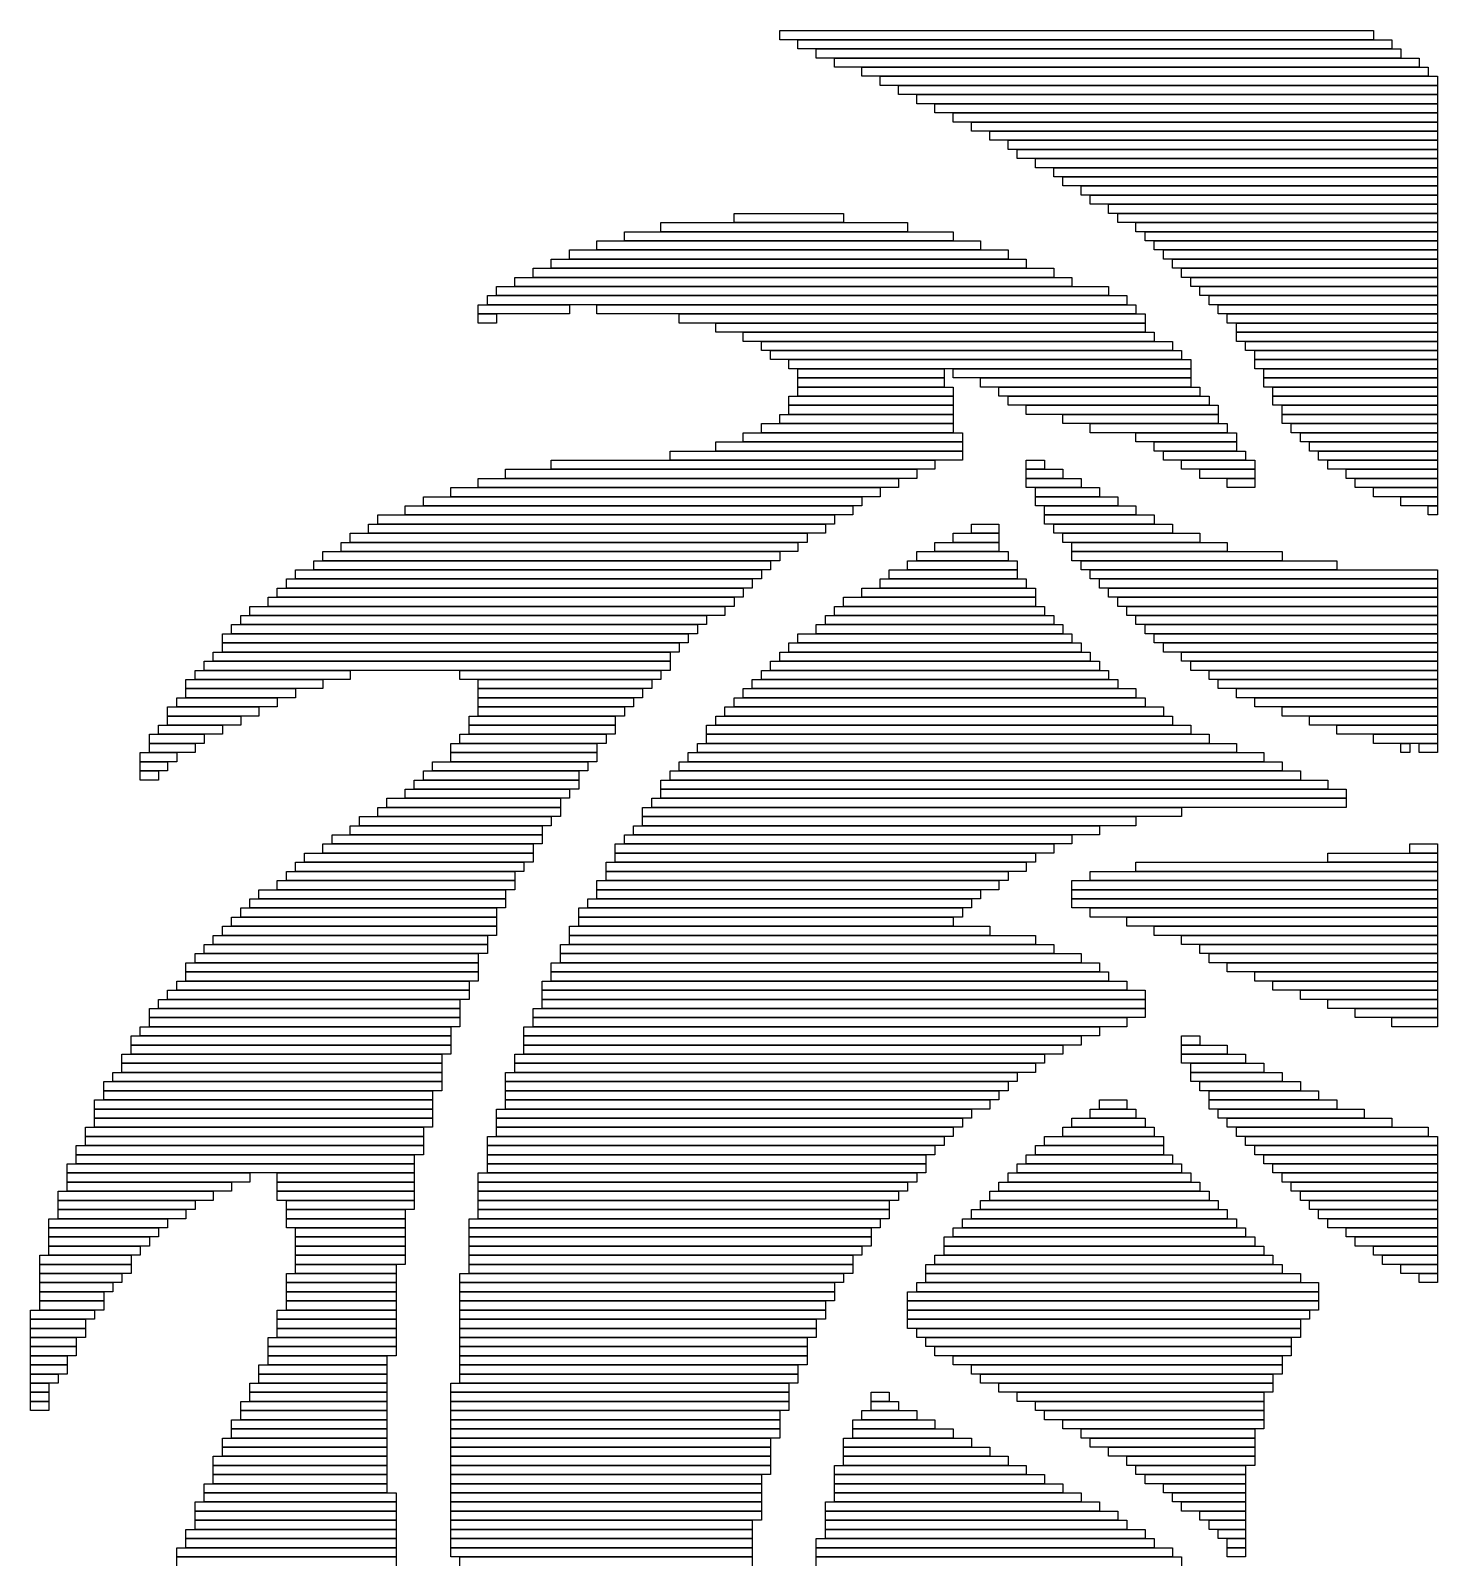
# Model space of a CAD drawing. Extents: x 445 to 599, y 347 to 678.
# Drawn here: x 445 to 599, y 510.5 to 678 of the extents above; entities that cross this region are included whole.
import ezdxf

# ---------------------------------------------------------------- set-up
doc = ezdxf.new("R2010")
doc.units = 0

msp = doc.modelspace()

# ---------------------------------------------------------------- linework, layer by layer
for p, q in [((527, 678), (592, 678)), ((527, 677), (527, 678)), ((592, 677), (527, 677)), ((529, 677), (594, 677)), ((529, 676), (529, 677)), ((592, 678), (592, 677)), ((594, 677), (594, 676)), ((594, 676), (529, 676)), ((531, 676), (595, 676)), ((531, 675), (531, 676)), ((595, 676), (595, 675)), ((595, 675), (531, 675)), ((533, 675), (597, 675)), ((533, 674), (533, 675)), ((597, 674), (533, 674)), ((536, 674), (598, 674)), ((536, 673), (536, 674)), ((597, 675), (597, 674)), ((598, 674), (598, 673)), ((598, 673), (536, 673)), ((538, 673), (599, 673)), ((538, 672), (538, 673)), ((599, 672), (538, 672)), ((540, 672), (599, 672)), ((540, 671), (540, 672)), ((599, 673), (599, 672)), ((599, 672), (599, 671)), ((599, 671), (540, 671)), ((542, 671), (599, 671)), ((542, 670), (542, 671)), ((599, 670), (542, 670)), ((544, 670), (599, 670)), ((544, 669), (544, 670)), ((599, 671), (599, 670)), ((599, 670), (599, 669)), ((599, 669), (544, 669)), ((546, 669), (599, 669)), ((546, 668), (546, 669)), ((599, 669), (599, 668)), ((599, 668), (546, 668)), ((548, 668), (599, 668)), ((548, 667), (548, 668)), ((599, 667), (548, 667)), ((550, 667), (599, 667)), ((550, 666), (550, 667)), ((599, 668), (599, 667)), ((599, 667), (599, 666)), ((599, 666), (550, 666)), ((552, 666), (599, 666)), ((552, 665), (552, 666)), ((599, 665), (552, 665)), ((553, 665), (599, 665)), ((553, 664), (553, 665)), ((599, 666), (599, 665)), ((599, 665), (599, 664)), ((599, 664), (553, 664)), ((555, 664), (599, 664)), ((555, 663), (555, 664)), ((599, 664), (599, 663)), ((599, 663), (555, 663)), ((557, 663), (599, 663)), ((557, 662), (557, 663)), ((599, 662), (557, 662)), ((558, 662), (599, 662)), ((558, 661), (558, 662)), ((599, 663), (599, 662)), ((599, 662), (599, 661)), ((599, 661), (558, 661)), ((560, 661), (599, 661)), ((560, 660), (560, 661)), ((599, 660), (560, 660)), ((561, 660), (599, 660)), ((561, 659), (561, 660)), ((599, 661), (599, 660)), ((599, 660), (599, 659)), ((599, 659), (561, 659)), ((563, 659), (599, 659)), ((563, 658), (563, 659)), ((599, 659), (599, 658)), ((514, 657), (541, 657)), ((514, 656), (514, 657)), ((522, 658), (534, 658)), ((522, 657), (522, 658)), ((534, 657), (522, 657)), ((534, 658), (534, 657)), ((541, 657), (541, 656)), ((599, 658), (563, 658)), ((564, 658), (599, 658)), ((564, 657), (564, 658)), ((599, 657), (564, 657)), ((566, 657), (599, 657)), ((566, 656), (566, 657)), ((599, 658), (599, 657)), ((599, 657), (599, 656)), ((507, 655), (549, 655)), ((507, 654), (507, 655)), ((510, 656), (546, 656)), ((510, 655), (510, 656)), ((546, 655), (510, 655)), ((541, 656), (514, 656)), ((546, 656), (546, 655)), ((549, 655), (549, 654)), ((599, 656), (566, 656)), ((567, 656), (599, 656)), ((567, 655), (567, 656)), ((599, 655), (567, 655)), ((568, 655), (599, 655)), ((568, 654), (568, 655)), ((599, 656), (599, 655)), ((599, 655), (599, 654)), ((504, 654), (552, 654)), ((504, 653), (504, 654)), ((549, 654), (507, 654)), ((552, 654), (552, 653)), ((599, 654), (568, 654)), ((569, 654), (599, 654)), ((569, 653), (569, 654)), ((599, 654), (599, 653)), ((500, 652), (557, 652)), ((500, 651), (500, 652)), ((502, 653), (554, 653)), ((502, 652), (502, 653)), ((554, 652), (502, 652)), ((552, 653), (504, 653)), ((554, 653), (554, 652)), ((557, 652), (557, 651)), ((599, 653), (569, 653)), ((570, 653), (599, 653)), ((570, 652), (570, 653)), ((599, 652), (570, 652)), ((571, 652), (599, 652)), ((571, 651), (571, 652)), ((599, 653), (599, 652)), ((599, 652), (599, 651)), ((496, 650), (563, 650)), ((496, 649), (496, 650)), ((498, 651), (559, 651)), ((498, 650), (498, 651)), ((559, 650), (498, 650)), ((557, 651), (500, 651)), ((559, 651), (559, 650)), ((563, 650), (563, 649)), ((599, 651), (571, 651)), ((572, 651), (599, 651)), ((572, 650), (572, 651)), ((599, 650), (572, 650)), ((573, 650), (599, 650)), ((573, 649), (573, 650)), ((599, 651), (599, 650)), ((599, 650), (599, 649)), ((495, 649), (565, 649)), ((495, 648), (495, 649)), ((563, 649), (496, 649)), ((565, 649), (565, 648)), ((599, 649), (573, 649)), ((574, 649), (599, 649)), ((574, 648), (574, 649)), ((599, 649), (599, 648)), ((494, 648), (504, 648)), ((494, 647), (494, 648)), ((504, 647), (494, 647)), ((494, 647), (496, 647)), ((494, 646), (494, 647)), ((565, 648), (495, 648)), ((496, 647), (496, 646)), ((504, 648), (504, 647)), ((507, 648), (566, 648)), ((507, 647), (507, 648)), ((566, 647), (507, 647)), ((516, 647), (567, 647)), ((516, 646), (516, 647)), ((566, 648), (566, 647)), ((567, 647), (567, 646)), ((599, 648), (574, 648)), ((575, 648), (599, 648)), ((575, 647), (575, 648)), ((599, 647), (575, 647)), ((576, 647), (599, 647)), ((576, 646), (576, 647)), ((599, 648), (599, 647)), ((599, 647), (599, 646)), ((496, 646), (494, 646)), ((567, 646), (516, 646)), ((520, 646), (567, 646)), ((520, 645), (520, 646)), ((567, 645), (520, 645)), ((523, 645), (568, 645)), ((523, 644), (523, 645)), ((567, 646), (567, 645)), ((568, 645), (568, 644)), ((599, 646), (576, 646)), ((577, 646), (599, 646)), ((577, 645), (577, 646)), ((599, 645), (577, 645)), ((577, 645), (599, 645)), ((577, 644), (577, 645)), ((599, 646), (599, 645)), ((599, 645), (599, 644)), ((568, 644), (523, 644)), ((525, 644), (570, 644)), ((525, 643), (525, 644)), ((570, 644), (570, 643)), ((599, 644), (577, 644)), ((578, 644), (599, 644)), ((578, 643), (578, 644)), ((599, 644), (599, 643)), ((570, 643), (525, 643)), ((526, 643), (571, 643)), ((526, 642), (526, 643)), ((571, 642), (526, 642)), ((528, 642), (572, 642)), ((528, 641), (528, 642)), ((571, 643), (571, 642)), ((572, 642), (572, 641)), ((599, 643), (578, 643)), ((579, 643), (599, 643)), ((579, 642), (579, 643)), ((599, 642), (579, 642)), ((579, 642), (599, 642)), ((579, 641), (579, 642)), ((599, 643), (599, 642)), ((599, 642), (599, 641)), ((572, 641), (528, 641)), ((529, 641), (545, 641)), ((529, 640), (529, 641)), ((545, 640), (529, 640)), ((529, 640), (545, 640)), ((529, 639), (529, 640)), ((545, 641), (545, 640)), ((545, 640), (545, 639)), ((546, 641), (572, 641)), ((546, 640), (546, 641)), ((572, 640), (546, 640)), ((549, 640), (572, 640)), ((549, 639), (549, 640)), ((572, 641), (572, 640)), ((572, 640), (572, 639)), ((599, 641), (579, 641)), ((580, 641), (599, 641)), ((580, 640), (580, 641)), ((599, 640), (580, 640)), ((580, 640), (599, 640)), ((580, 639), (580, 640)), ((599, 641), (599, 640)), ((599, 640), (599, 639)), ((545, 639), (529, 639)), ((529, 639), (546, 639)), ((529, 638), (529, 639)), ((546, 639), (546, 638)), ((572, 639), (549, 639)), ((551, 639), (573, 639)), ((551, 638), (551, 639)), ((573, 639), (573, 638)), ((599, 639), (580, 639)), ((581, 639), (599, 639)), ((581, 638), (581, 639)), ((599, 639), (599, 638)), ((528, 638), (546, 638)), ((528, 637), (528, 638)), ((546, 637), (528, 637)), ((528, 637), (546, 637)), ((528, 636), (528, 637)), ((546, 638), (529, 638)), ((546, 638), (546, 637)), ((546, 637), (546, 636)), ((573, 638), (551, 638)), ((552, 638), (574, 638)), ((552, 637), (552, 638)), ((574, 637), (552, 637)), ((554, 637), (575, 637)), ((554, 636), (554, 637)), ((574, 638), (574, 637)), ((575, 637), (575, 636)), ((599, 638), (581, 638)), ((581, 638), (599, 638)), ((581, 637), (581, 638)), ((599, 637), (581, 637)), ((582, 637), (599, 637)), ((582, 636), (582, 637)), ((599, 638), (599, 637)), ((599, 637), (599, 636)), ((525, 635), (546, 635)), ((525, 634), (525, 635)), ((527, 636), (546, 636)), ((527, 635), (527, 636)), ((546, 635), (527, 635)), ((546, 636), (528, 636)), ((546, 636), (546, 635)), ((546, 635), (546, 634)), ((575, 636), (554, 636)), ((558, 636), (575, 636)), ((558, 635), (558, 636)), ((575, 635), (558, 635)), ((561, 635), (576, 635)), ((561, 634), (561, 635)), ((575, 636), (575, 635)), ((576, 635), (576, 634)), ((599, 636), (582, 636)), ((582, 636), (599, 636)), ((582, 635), (582, 636)), ((599, 635), (582, 635)), ((583, 635), (599, 635)), ((583, 634), (583, 635)), ((599, 636), (599, 635)), ((599, 635), (599, 634)), ((523, 634), (547, 634)), ((523, 633), (523, 634)), ((546, 634), (525, 634)), ((547, 634), (547, 633)), ((576, 634), (561, 634)), ((566, 634), (577, 634)), ((566, 633), (566, 634)), ((577, 634), (577, 633)), ((599, 634), (583, 634)), ((584, 634), (599, 634)), ((584, 633), (584, 634)), ((599, 634), (599, 633)), ((515, 632), (547, 632)), ((515, 631), (515, 632)), ((520, 633), (547, 633)), ((520, 632), (520, 633)), ((547, 632), (520, 632)), ((547, 633), (523, 633)), ((547, 633), (547, 632)), ((547, 632), (547, 631)), ((577, 633), (566, 633)), ((568, 633), (577, 633)), ((568, 632), (568, 633)), ((577, 632), (568, 632)), ((569, 632), (578, 632)), ((569, 631), (569, 632)), ((577, 633), (577, 632)), ((578, 632), (578, 631)), ((599, 633), (584, 633)), ((585, 633), (599, 633)), ((585, 632), (585, 633)), ((599, 632), (585, 632)), ((586, 632), (599, 632)), ((586, 631), (586, 632)), ((599, 633), (599, 632)), ((599, 632), (599, 631)), ((497, 630), (542, 630)), ((497, 629), (497, 630)), ((502, 631), (544, 631)), ((502, 630), (502, 631)), ((544, 630), (502, 630)), ((547, 631), (515, 631)), ((542, 630), (542, 629)), ((544, 631), (544, 630)), ((554, 631), (556, 631)), ((554, 630), (554, 631)), ((556, 630), (554, 630)), ((554, 630), (558, 630)), ((554, 629), (554, 630)), ((556, 631), (556, 630)), ((558, 630), (558, 629)), ((578, 631), (569, 631)), ((571, 631), (579, 631)), ((571, 630), (571, 631)), ((579, 630), (571, 630)), ((573, 630), (579, 630)), ((573, 629), (573, 630)), ((579, 631), (579, 630)), ((579, 630), (579, 629)), ((599, 631), (586, 631)), ((587, 631), (599, 631)), ((587, 630), (587, 631)), ((599, 630), (587, 630)), ((589, 630), (599, 630)), ((589, 629), (589, 630)), ((599, 631), (599, 630)), ((599, 630), (599, 629)), ((494, 629), (540, 629)), ((494, 628), (494, 629)), ((542, 629), (497, 629)), ((540, 629), (540, 628)), ((558, 629), (554, 629)), ((554, 629), (560, 629)), ((554, 628), (554, 629)), ((560, 629), (560, 628)), ((579, 629), (573, 629)), ((576, 629), (579, 629)), ((576, 628), (576, 629)), ((579, 629), (579, 628)), ((599, 629), (589, 629)), ((590, 629), (599, 629)), ((590, 628), (590, 629)), ((599, 629), (599, 628)), ((488, 627), (536, 627)), ((488, 626), (488, 627)), ((491, 628), (538, 628)), ((491, 627), (491, 628)), ((538, 627), (491, 627)), ((540, 628), (494, 628)), ((536, 627), (536, 626)), ((538, 628), (538, 627)), ((560, 628), (554, 628)), ((555, 628), (562, 628)), ((555, 627), (555, 628)), ((562, 627), (555, 627)), ((555, 627), (564, 627)), ((555, 626), (555, 627)), ((562, 628), (562, 627)), ((564, 627), (564, 626)), ((579, 628), (576, 628)), ((599, 628), (590, 628)), ((592, 628), (599, 628)), ((592, 627), (592, 628)), ((599, 627), (592, 627)), ((595, 627), (599, 627)), ((595, 626), (595, 627)), ((599, 628), (599, 627)), ((599, 627), (599, 626)), ((483, 625), (533, 625)), ((483, 624), (483, 625)), ((486, 626), (535, 626)), ((486, 625), (486, 626)), ((535, 625), (486, 625)), ((536, 626), (488, 626)), ((533, 625), (533, 624)), ((535, 626), (535, 625)), ((564, 626), (555, 626)), ((556, 626), (566, 626)), ((556, 625), (556, 626)), ((566, 625), (556, 625)), ((556, 625), (568, 625)), ((556, 624), (556, 625)), ((566, 626), (566, 625)), ((568, 625), (568, 624)), ((599, 626), (595, 626)), ((598, 626), (599, 626)), ((598, 625), (598, 626)), ((599, 625), (598, 625)), ((599, 626), (599, 625)), ((482, 624), (532, 624)), ((482, 623), (482, 624)), ((533, 624), (483, 624)), ((532, 624), (532, 623)), ((548, 624), (551, 624)), ((548, 623), (548, 624)), ((551, 624), (551, 623)), ((568, 624), (556, 624)), ((557, 624), (570, 624)), ((557, 623), (557, 624)), ((570, 624), (570, 623)), ((479, 622), (529, 622)), ((479, 621), (479, 622)), ((480, 623), (530, 623)), ((480, 622), (480, 623)), ((530, 622), (480, 622)), ((532, 623), (482, 623)), ((529, 622), (529, 621)), ((530, 623), (530, 622)), ((544, 622), (551, 622)), ((544, 621), (544, 622)), ((546, 623), (551, 623)), ((546, 622), (546, 623)), ((551, 622), (546, 622)), ((551, 623), (548, 623)), ((551, 623), (551, 622)), ((551, 622), (551, 621)), ((570, 623), (557, 623)), ((558, 623), (573, 623)), ((558, 622), (558, 623)), ((573, 622), (558, 622)), ((559, 622), (576, 622)), ((559, 621), (559, 622)), ((573, 623), (573, 622)), ((576, 622), (576, 621)), ((476, 620), (526, 620)), ((476, 619), (476, 620)), ((477, 621), (527, 621)), ((477, 620), (477, 621)), ((527, 620), (477, 620)), ((529, 621), (479, 621)), ((526, 620), (526, 619)), ((527, 621), (527, 620)), ((541, 620), (553, 620)), ((541, 619), (541, 620)), ((542, 621), (552, 621)), ((542, 620), (542, 621)), ((552, 620), (542, 620)), ((551, 621), (544, 621)), ((552, 621), (552, 620)), ((553, 620), (553, 619)), ((576, 621), (559, 621)), ((559, 621), (582, 621)), ((559, 620), (559, 621)), ((582, 620), (559, 620)), ((560, 620), (588, 620)), ((560, 619), (560, 620)), ((582, 621), (582, 620)), ((588, 620), (588, 619)), ((474, 619), (525, 619)), ((474, 618), (474, 619)), ((526, 619), (476, 619)), ((525, 619), (525, 618)), ((539, 619), (553, 619)), ((539, 618), (539, 619)), ((553, 619), (541, 619)), ((553, 619), (553, 618)), ((588, 619), (560, 619)), ((561, 619), (599, 619)), ((561, 618), (561, 619)), ((599, 619), (599, 618)), ((472, 617), (523, 617)), ((472, 616), (472, 617)), ((473, 618), (524, 618)), ((473, 617), (473, 618)), ((524, 617), (473, 617)), ((525, 618), (474, 618)), ((523, 617), (523, 616)), ((524, 618), (524, 617)), ((536, 617), (555, 617)), ((536, 616), (536, 617)), ((538, 618), (554, 618)), ((538, 617), (538, 618)), ((554, 617), (538, 617)), ((553, 618), (539, 618)), ((554, 618), (554, 617)), ((555, 617), (555, 616)), ((599, 618), (561, 618)), ((562, 618), (599, 618)), ((562, 617), (562, 618)), ((599, 617), (562, 617)), ((563, 617), (599, 617)), ((563, 616), (563, 617)), ((599, 618), (599, 617)), ((599, 617), (599, 616)), ((469, 615), (521, 615)), ((469, 614), (469, 615)), ((471, 616), (522, 616)), ((471, 615), (471, 616)), ((522, 615), (471, 615)), ((523, 616), (472, 616)), ((521, 615), (521, 614)), ((522, 616), (522, 615)), ((533, 615), (556, 615)), ((533, 614), (533, 615)), ((534, 616), (555, 616)), ((534, 615), (534, 616)), ((555, 615), (534, 615)), ((555, 616), (536, 616)), ((555, 616), (555, 615)), ((556, 615), (556, 614)), ((599, 616), (563, 616)), ((564, 616), (599, 616)), ((564, 615), (564, 616)), ((599, 615), (564, 615)), ((565, 615), (599, 615)), ((565, 614), (565, 615)), ((599, 616), (599, 615)), ((599, 615), (599, 614)), ((468, 614), (519, 614)), ((468, 613), (468, 614)), ((521, 614), (469, 614)), ((519, 614), (519, 613)), ((532, 614), (557, 614)), ((532, 613), (532, 614)), ((556, 614), (533, 614)), ((557, 614), (557, 613)), ((599, 614), (565, 614)), ((566, 614), (599, 614)), ((566, 613), (566, 614)), ((599, 614), (599, 613)), ((466, 612), (517, 612)), ((466, 611), (466, 612)), ((467, 613), (518, 613)), ((467, 612), (467, 613)), ((518, 612), (467, 612)), ((519, 613), (468, 613)), ((517, 612), (517, 611)), ((518, 613), (518, 612)), ((529, 612), (559, 612)), ((529, 611), (529, 612)), ((531, 613), (558, 613)), ((531, 612), (531, 613)), ((558, 612), (531, 612)), ((557, 613), (532, 613)), ((558, 613), (558, 612)), ((559, 612), (559, 611)), ((599, 613), (566, 613)), ((567, 613), (599, 613)), ((567, 612), (567, 613)), ((599, 612), (567, 612)), ((568, 612), (599, 612)), ((568, 611), (568, 612)), ((599, 613), (599, 612)), ((599, 612), (599, 611)), ((465, 610), (515, 610)), ((465, 609), (465, 610)), ((517, 611), (466, 611)), ((466, 611), (516, 611)), ((466, 610), (466, 611)), ((516, 610), (466, 610)), ((515, 610), (515, 609)), ((516, 611), (516, 610)), ((527, 610), (561, 610)), ((527, 609), (527, 610)), ((528, 611), (560, 611)), ((528, 610), (528, 611)), ((560, 610), (528, 610)), ((559, 611), (529, 611)), ((560, 611), (560, 610)), ((561, 610), (561, 609)), ((599, 611), (568, 611)), ((569, 611), (599, 611)), ((569, 610), (569, 611)), ((599, 610), (569, 610)), ((571, 610), (599, 610)), ((571, 609), (571, 610)), ((599, 611), (599, 610)), ((599, 610), (599, 609)), ((464, 609), (515, 609)), ((464, 608), (464, 609)), ((515, 609), (465, 609)), ((515, 609), (515, 608)), ((526, 609), (562, 609)), ((526, 608), (526, 609)), ((561, 609), (527, 609)), ((562, 609), (562, 608)), ((599, 609), (571, 609)), ((572, 609), (599, 609)), ((572, 608), (572, 609)), ((599, 609), (599, 608)), ((462, 607), (477, 607)), ((462, 606), (462, 607)), ((463, 608), (480, 608)), ((463, 607), (463, 608)), ((480, 607), (463, 607)), ((515, 608), (464, 608)), ((477, 607), (477, 606)), ((480, 608), (480, 607)), ((492, 608), (514, 608)), ((492, 607), (492, 608)), ((514, 607), (492, 607)), ((494, 607), (513, 607)), ((494, 606), (494, 607)), ((513, 607), (513, 606)), ((514, 608), (514, 607)), ((524, 607), (564, 607)), ((524, 606), (524, 607)), ((525, 608), (563, 608)), ((525, 607), (525, 608)), ((563, 607), (525, 607)), ((562, 608), (526, 608)), ((563, 608), (563, 607)), ((564, 607), (564, 606)), ((599, 608), (572, 608)), ((574, 608), (599, 608)), ((574, 607), (574, 608)), ((599, 607), (574, 607)), ((575, 607), (599, 607)), ((575, 606), (575, 607)), ((599, 608), (599, 607)), ((599, 607), (599, 606)), ((461, 605), (472, 605)), ((461, 604), (461, 605)), ((477, 606), (462, 606)), ((462, 606), (474, 606)), ((462, 605), (462, 606)), ((474, 605), (462, 605)), ((472, 605), (472, 604)), ((474, 606), (474, 605)), ((513, 606), (494, 606)), ((494, 606), (512, 606)), ((494, 605), (494, 606)), ((512, 605), (494, 605)), ((494, 605), (511, 605)), ((494, 604), (494, 605)), ((511, 605), (511, 604)), ((512, 606), (512, 605)), ((522, 605), (567, 605)), ((522, 604), (522, 605)), ((523, 606), (566, 606)), ((523, 605), (523, 606)), ((566, 605), (523, 605)), ((564, 606), (524, 606)), ((566, 606), (566, 605)), ((567, 605), (567, 604)), ((599, 606), (575, 606)), ((577, 606), (599, 606)), ((577, 605), (577, 606)), ((599, 605), (577, 605)), ((579, 605), (599, 605)), ((579, 604), (579, 605)), ((599, 606), (599, 605)), ((599, 605), (599, 604)), ((460, 604), (470, 604)), ((460, 603), (460, 604)), ((470, 603), (460, 603)), ((460, 603), (468, 603)), ((460, 602), (460, 603)), ((472, 604), (461, 604)), ((468, 603), (468, 602)), ((470, 604), (470, 603)), ((493, 603), (509, 603)), ((493, 602), (493, 603)), ((511, 604), (494, 604)), ((494, 604), (510, 604)), ((494, 603), (494, 604)), ((510, 603), (494, 603)), ((509, 603), (509, 602)), ((510, 604), (510, 603)), ((520, 603), (570, 603)), ((520, 602), (520, 603)), ((521, 604), (569, 604)), ((521, 603), (521, 604)), ((569, 603), (521, 603)), ((567, 604), (522, 604)), ((569, 604), (569, 603)), ((570, 603), (570, 602)), ((599, 604), (579, 604)), ((582, 604), (599, 604)), ((582, 603), (582, 604)), ((599, 603), (582, 603)), ((585, 603), (599, 603)), ((585, 602), (585, 603)), ((599, 604), (599, 603)), ((599, 603), (599, 602)), ((459, 602), (466, 602)), ((459, 601), (459, 602)), ((468, 602), (460, 602)), ((466, 602), (466, 601)), ((509, 602), (493, 602)), ((493, 602), (509, 602)), ((493, 601), (493, 602)), ((509, 602), (509, 601)), ((519, 602), (572, 602)), ((519, 601), (519, 602)), ((570, 602), (520, 602)), ((572, 602), (572, 601)), ((599, 602), (585, 602)), ((588, 602), (599, 602)), ((588, 601), (588, 602)), ((599, 602), (599, 601)), ((458, 601), (464, 601)), ((458, 600), (458, 601)), ((464, 600), (458, 600)), ((458, 600), (463, 600)), ((458, 599), (458, 600)), ((466, 601), (459, 601)), ((463, 600), (463, 599)), ((464, 601), (464, 600)), ((491, 600), (507, 600)), ((491, 599), (491, 600)), ((492, 601), (508, 601)), ((492, 600), (492, 601)), ((508, 600), (492, 600)), ((509, 601), (493, 601)), ((507, 600), (507, 599)), ((508, 601), (508, 600)), ((518, 600), (577, 600)), ((518, 599), (518, 600)), ((572, 601), (519, 601)), ((519, 601), (574, 601)), ((519, 600), (519, 601)), ((574, 600), (519, 600)), ((574, 601), (574, 600)), ((577, 600), (577, 599)), ((599, 601), (588, 601)), ((592, 601), (599, 601)), ((592, 600), (592, 601)), ((599, 600), (592, 600)), ((595, 600), (596, 600)), ((595, 599), (595, 600)), ((596, 600), (596, 599)), ((597, 600), (599, 600)), ((597, 599), (597, 600)), ((599, 601), (599, 600)), ((599, 600), (599, 599)), ((457, 599), (461, 599)), ((457, 598), (457, 599)), ((461, 598), (457, 598)), ((457, 598), (460, 598)), ((457, 597), (457, 598)), ((463, 599), (458, 599)), ((460, 598), (460, 597)), ((461, 599), (461, 598)), ((489, 598), (506, 598)), ((489, 597), (489, 598)), ((507, 599), (491, 599)), ((491, 599), (507, 599)), ((491, 598), (491, 599)), ((507, 598), (491, 598)), ((506, 598), (506, 597)), ((507, 599), (507, 598)), ((516, 598), (582, 598)), ((516, 597), (516, 598)), ((517, 599), (580, 599)), ((517, 598), (517, 599)), ((580, 598), (517, 598)), ((577, 599), (518, 599)), ((580, 599), (580, 598)), ((582, 598), (582, 597)), ((596, 599), (595, 599)), ((599, 599), (597, 599)), ((460, 597), (457, 597)), ((457, 597), (459, 597)), ((457, 596), (457, 597)), ((459, 597), (459, 596)), ((488, 597), (505, 597)), ((488, 596), (488, 597)), ((506, 597), (489, 597)), ((505, 597), (505, 596)), ((515, 597), (584, 597)), ((515, 596), (515, 597)), ((582, 597), (516, 597)), ((584, 597), (584, 596)), ((459, 596), (457, 596)), ((486, 595), (504, 595)), ((486, 594), (486, 595)), ((487, 596), (505, 596)), ((487, 595), (487, 596)), ((505, 595), (487, 595)), ((505, 596), (488, 596)), ((504, 595), (504, 594)), ((505, 596), (505, 595)), ((514, 596), (587, 596)), ((514, 595), (514, 596)), ((587, 595), (514, 595)), ((514, 595), (589, 595)), ((514, 594), (514, 595)), ((584, 596), (515, 596)), ((587, 596), (587, 595)), ((589, 595), (589, 594)), ((483, 593), (503, 593)), ((483, 592), (483, 593)), ((484, 594), (503, 594)), ((484, 593), (484, 594)), ((503, 593), (484, 593)), ((504, 594), (486, 594)), ((503, 594), (503, 593)), ((503, 593), (503, 592)), ((512, 593), (571, 593)), ((512, 592), (512, 593)), ((513, 594), (589, 594)), ((513, 593), (513, 594)), ((589, 593), (513, 593)), ((589, 594), (514, 594)), ((571, 593), (571, 592)), ((589, 594), (589, 593)), ((481, 592), (502, 592)), ((481, 591), (481, 592)), ((503, 592), (483, 592)), ((502, 592), (502, 591)), ((571, 592), (512, 592)), ((512, 592), (566, 592)), ((512, 591), (512, 592)), ((566, 592), (566, 591)), ((478, 590), (501, 590)), ((478, 589), (478, 590)), ((480, 591), (501, 591)), ((480, 590), (480, 591)), ((501, 590), (480, 590)), ((502, 591), (481, 591)), ((501, 591), (501, 590)), ((501, 590), (501, 589)), ((510, 590), (559, 590)), ((510, 589), (510, 590)), ((511, 591), (562, 591)), ((511, 590), (511, 591)), ((562, 590), (511, 590)), ((566, 591), (512, 591)), ((559, 590), (559, 589)), ((562, 591), (562, 590)), ((475, 588), (500, 588)), ((475, 587), (475, 588)), ((477, 589), (500, 589)), ((477, 588), (477, 589)), ((500, 588), (477, 588)), ((501, 589), (478, 589)), ((500, 589), (500, 588)), ((500, 588), (500, 587)), ((509, 589), (557, 589)), ((509, 588), (509, 589)), ((557, 588), (509, 588)), ((509, 588), (555, 588)), ((509, 587), (509, 588)), ((559, 589), (510, 589)), ((555, 588), (555, 587)), ((557, 589), (557, 588)), ((587, 588), (599, 588)), ((587, 587), (587, 588)), ((596, 589), (599, 589)), ((596, 588), (596, 589)), ((599, 588), (596, 588)), ((599, 589), (599, 588)), ((599, 588), (599, 587)), ((474, 587), (499, 587)), ((474, 586), (474, 587)), ((500, 587), (475, 587)), ((499, 587), (499, 586)), ((508, 587), (554, 587)), ((508, 586), (508, 587)), ((555, 587), (509, 587)), ((554, 587), (554, 586)), ((566, 587), (599, 587)), ((566, 586), (566, 587)), ((599, 587), (587, 587)), ((599, 587), (599, 586)), ((472, 585), (498, 585)), ((472, 584), (472, 585)), ((473, 586), (498, 586)), ((473, 585), (473, 586)), ((498, 585), (473, 585)), ((499, 586), (474, 586)), ((498, 586), (498, 585)), ((498, 585), (498, 584)), ((507, 585), (551, 585)), ((507, 584), (507, 585)), ((554, 586), (508, 586)), ((508, 586), (552, 586)), ((508, 585), (508, 586)), ((552, 585), (508, 585)), ((551, 585), (551, 584)), ((552, 586), (552, 585)), ((559, 585), (599, 585)), ((559, 584), (559, 585)), ((561, 586), (599, 586)), ((561, 585), (561, 586)), ((599, 585), (561, 585)), ((599, 586), (566, 586)), ((599, 586), (599, 585)), ((599, 585), (599, 584)), ((469, 583), (497, 583)), ((469, 582), (469, 583)), ((470, 584), (497, 584)), ((470, 583), (470, 584)), ((497, 583), (470, 583)), ((498, 584), (472, 584)), ((497, 584), (497, 583)), ((497, 583), (497, 582)), ((506, 583), (548, 583)), ((506, 582), (506, 583)), ((551, 584), (507, 584)), ((507, 584), (549, 584)), ((507, 583), (507, 584)), ((549, 583), (507, 583)), ((548, 583), (548, 582)), ((549, 584), (549, 583)), ((599, 584), (559, 584)), ((559, 584), (599, 584)), ((559, 583), (559, 584)), ((599, 583), (559, 583)), ((559, 583), (599, 583)), ((559, 582), (559, 583)), ((599, 584), (599, 583)), ((599, 583), (599, 582)), ((468, 582), (496, 582)), ((468, 581), (468, 582)), ((497, 582), (469, 582)), ((496, 582), (496, 581)), ((505, 582), (547, 582)), ((505, 581), (505, 582)), ((548, 582), (506, 582)), ((547, 582), (547, 581)), ((599, 582), (559, 582)), ((561, 582), (599, 582)), ((561, 581), (561, 582)), ((599, 582), (599, 581)), ((466, 580), (496, 580)), ((466, 579), (466, 580)), ((467, 581), (496, 581)), ((467, 580), (467, 581)), ((496, 580), (467, 580)), ((496, 581), (468, 581)), ((496, 581), (496, 580)), ((496, 580), (496, 579)), ((504, 580), (550, 580)), ((504, 579), (504, 580)), ((547, 581), (505, 581)), ((505, 581), (546, 581)), ((505, 580), (505, 581)), ((546, 580), (505, 580)), ((546, 581), (546, 580)), ((550, 580), (550, 579)), ((599, 581), (561, 581)), ((565, 581), (599, 581)), ((565, 580), (565, 581)), ((599, 580), (565, 580)), ((568, 580), (599, 580)), ((568, 579), (568, 580)), ((599, 581), (599, 580)), ((599, 580), (599, 579)), ((464, 578), (495, 578)), ((464, 577), (464, 578)), ((465, 579), (495, 579)), ((465, 578), (465, 579)), ((495, 578), (465, 578)), ((496, 579), (466, 579)), ((495, 579), (495, 578)), ((495, 578), (495, 577)), ((503, 578), (557, 578)), ((503, 577), (503, 578)), ((550, 579), (504, 579)), ((504, 579), (555, 579)), ((504, 578), (504, 579)), ((555, 578), (504, 578)), ((555, 579), (555, 578)), ((557, 578), (557, 577)), ((599, 579), (568, 579)), ((571, 579), (599, 579)), ((571, 578), (571, 579)), ((599, 578), (571, 578)), ((573, 578), (599, 578)), ((573, 577), (573, 578)), ((599, 579), (599, 578)), ((599, 578), (599, 577)), ((463, 577), (494, 577)), ((463, 576), (463, 577)), ((495, 577), (464, 577)), ((494, 577), (494, 576)), ((557, 577), (503, 577)), ((503, 577), (560, 577)), ((503, 576), (503, 577)), ((560, 577), (560, 576)), ((599, 577), (573, 577)), ((574, 577), (599, 577)), ((574, 576), (574, 577)), ((599, 577), (599, 576)), ((462, 576), (494, 576)), ((462, 575), (462, 576)), ((494, 575), (462, 575)), ((462, 575), (494, 575)), ((462, 574), (462, 575)), ((494, 576), (463, 576)), ((494, 576), (494, 575)), ((494, 575), (494, 574)), ((502, 576), (562, 576)), ((502, 575), (502, 576)), ((562, 575), (502, 575)), ((502, 575), (563, 575)), ((502, 574), (502, 575)), ((560, 576), (503, 576)), ((562, 576), (562, 575)), ((563, 575), (563, 574)), ((599, 576), (574, 576)), ((576, 576), (599, 576)), ((576, 575), (576, 576)), ((599, 575), (576, 575)), ((579, 575), (599, 575)), ((579, 574), (579, 575)), ((599, 576), (599, 575)), ((599, 575), (599, 574)), ((460, 573), (493, 573)), ((460, 572), (460, 573)), ((461, 574), (493, 574)), ((461, 573), (461, 574)), ((493, 573), (461, 573)), ((494, 574), (462, 574)), ((493, 574), (493, 573)), ((493, 573), (493, 572)), ((501, 574), (565, 574)), ((501, 573), (501, 574)), ((565, 573), (501, 573)), ((501, 573), (567, 573)), ((501, 572), (501, 573)), ((563, 574), (502, 574)), ((565, 574), (565, 573)), ((567, 573), (567, 572)), ((599, 574), (579, 574)), ((581, 574), (599, 574)), ((581, 573), (581, 574)), ((599, 573), (581, 573)), ((584, 573), (599, 573)), ((584, 572), (584, 573)), ((599, 574), (599, 573)), ((599, 573), (599, 572)), ((459, 572), (492, 572)), ((459, 571), (459, 572)), ((493, 572), (460, 572)), ((492, 572), (492, 571)), ((567, 572), (501, 572)), ((501, 572), (567, 572)), ((501, 571), (501, 572)), ((567, 572), (567, 571)), ((599, 572), (584, 572)), ((587, 572), (599, 572)), ((587, 571), (587, 572)), ((599, 572), (599, 571)), ((458, 571), (492, 571)), ((458, 570), (458, 571)), ((492, 570), (458, 570)), ((458, 570), (492, 570)), ((458, 569), (458, 570)), ((492, 571), (459, 571)), ((492, 571), (492, 570)), ((492, 570), (492, 569)), ((500, 571), (567, 571)), ((500, 570), (500, 571)), ((567, 570), (500, 570)), ((500, 570), (565, 570)), ((500, 569), (500, 570)), ((567, 571), (501, 571)), ((565, 570), (565, 569)), ((567, 571), (567, 570)), ((599, 571), (587, 571)), ((590, 571), (599, 571)), ((590, 570), (590, 571)), ((599, 570), (590, 570)), ((594, 570), (599, 570)), ((594, 569), (594, 570)), ((599, 571), (599, 570)), ((599, 570), (599, 569)), ((456, 568), (491, 568)), ((456, 567), (456, 568)), ((457, 569), (491, 569)), ((457, 568), (457, 569)), ((491, 568), (457, 568)), ((492, 569), (458, 569)), ((491, 569), (491, 568)), ((491, 568), (491, 567)), ((499, 569), (562, 569)), ((499, 568), (499, 569)), ((562, 568), (499, 568)), ((499, 568), (560, 568)), ((499, 567), (499, 568)), ((565, 569), (500, 569)), ((560, 568), (560, 567)), ((562, 569), (562, 568)), ((571, 568), (573, 568)), ((571, 567), (571, 568)), ((573, 568), (573, 567)), ((599, 569), (594, 569)), ((491, 567), (456, 567)), ((456, 567), (491, 567)), ((456, 566), (456, 567)), ((491, 567), (491, 566)), ((560, 567), (499, 567)), ((499, 567), (558, 567)), ((499, 566), (499, 567)), ((558, 567), (558, 566)), ((573, 567), (571, 567)), ((571, 567), (576, 567)), ((571, 566), (571, 567)), ((576, 567), (576, 566)), ((455, 566), (490, 566)), ((455, 565), (455, 566)), ((490, 565), (455, 565)), ((455, 565), (490, 565)), ((455, 564), (455, 565)), ((491, 566), (456, 566)), ((490, 566), (490, 565)), ((490, 565), (490, 564)), ((498, 566), (556, 566)), ((498, 565), (498, 566)), ((556, 565), (498, 565)), ((498, 565), (555, 565)), ((498, 564), (498, 565)), ((558, 566), (499, 566)), ((555, 565), (555, 564)), ((556, 566), (556, 565)), ((576, 566), (571, 566)), ((571, 566), (578, 566)), ((571, 565), (571, 566)), ((578, 565), (571, 565)), ((572, 565), (580, 565)), ((572, 564), (572, 565)), ((578, 566), (578, 565)), ((580, 565), (580, 564)), ((453, 563), (490, 563)), ((453, 562), (453, 563)), ((454, 564), (490, 564)), ((454, 563), (454, 564)), ((490, 563), (454, 563)), ((490, 564), (455, 564)), ((490, 564), (490, 563)), ((490, 563), (490, 562)), ((497, 564), (553, 564)), ((497, 563), (497, 564)), ((553, 563), (497, 563)), ((497, 563), (552, 563)), ((497, 562), (497, 563)), ((555, 564), (498, 564)), ((552, 563), (552, 562)), ((553, 564), (553, 563)), ((580, 564), (572, 564)), ((572, 564), (582, 564)), ((572, 563), (572, 564)), ((582, 563), (572, 563)), ((573, 563), (584, 563)), ((573, 562), (573, 563)), ((582, 564), (582, 563)), ((584, 563), (584, 562)), ((490, 562), (453, 562)), ((453, 562), (489, 562)), ((453, 561), (453, 562)), ((489, 562), (489, 561)), ((552, 562), (497, 562)), ((497, 562), (551, 562)), ((497, 561), (497, 562)), ((551, 562), (551, 561)), ((584, 562), (573, 562)), ((574, 562), (586, 562)), ((574, 561), (574, 562)), ((586, 562), (586, 561)), ((452, 561), (489, 561)), ((452, 560), (452, 561)), ((489, 560), (452, 560)), ((452, 560), (489, 560)), ((452, 559), (452, 560)), ((489, 561), (453, 561)), ((489, 561), (489, 560)), ((489, 560), (489, 559)), ((496, 560), (548, 560)), ((496, 559), (496, 560)), ((551, 561), (497, 561)), ((497, 561), (550, 561)), ((497, 560), (497, 561)), ((550, 560), (497, 560)), ((548, 560), (548, 559)), ((550, 561), (550, 560)), ((561, 560), (566, 560)), ((561, 559), (561, 560)), ((562, 561), (565, 561)), ((562, 560), (562, 561)), ((565, 560), (562, 560)), ((565, 561), (565, 560)), ((566, 560), (566, 559)), ((586, 561), (574, 561)), ((574, 561), (588, 561)), ((574, 560), (574, 561)), ((588, 560), (574, 560)), ((575, 560), (591, 560)), ((575, 559), (575, 560)), ((588, 561), (588, 560)), ((591, 560), (591, 559)), ((451, 558), (488, 558)), ((451, 557), (451, 558)), ((489, 559), (452, 559)), ((452, 559), (489, 559)), ((452, 558), (452, 559)), ((489, 558), (452, 558)), ((488, 558), (488, 557)), ((489, 559), (489, 558)), ((548, 559), (496, 559)), ((496, 559), (547, 559)), ((496, 558), (496, 559)), ((547, 558), (496, 558)), ((496, 558), (546, 558)), ((496, 557), (496, 558)), ((546, 558), (546, 557)), ((547, 559), (547, 558)), ((558, 558), (568, 558)), ((558, 557), (558, 558)), ((559, 559), (567, 559)), ((559, 558), (559, 559)), ((567, 558), (559, 558)), ((566, 559), (561, 559)), ((567, 559), (567, 558)), ((568, 558), (568, 557)), ((591, 559), (575, 559)), ((576, 559), (594, 559)), ((576, 558), (576, 559)), ((594, 558), (576, 558)), ((577, 558), (598, 558)), ((577, 557), (577, 558)), ((594, 559), (594, 558)), ((598, 558), (598, 557)), ((488, 557), (451, 557)), ((451, 557), (488, 557)), ((451, 556), (451, 557)), ((488, 557), (488, 556)), ((495, 557), (545, 557)), ((495, 556), (495, 557)), ((546, 557), (496, 557)), ((545, 557), (545, 556)), ((556, 557), (569, 557)), ((556, 556), (556, 557)), ((568, 557), (558, 557)), ((569, 557), (569, 556)), ((598, 557), (577, 557)), ((578, 557), (599, 557)), ((578, 556), (578, 557)), ((599, 557), (599, 556)), ((450, 556), (488, 556)), ((450, 555), (450, 556)), ((488, 555), (450, 555)), ((450, 555), (487, 555)), ((450, 554), (450, 555)), ((488, 556), (451, 556)), ((487, 555), (487, 554)), ((488, 556), (488, 555)), ((545, 556), (495, 556)), ((495, 556), (544, 556)), ((495, 555), (495, 556)), ((544, 555), (495, 555)), ((495, 555), (543, 555)), ((495, 554), (495, 555)), ((543, 555), (543, 554)), ((544, 556), (544, 555)), ((554, 555), (570, 555)), ((554, 554), (554, 555)), ((555, 556), (569, 556)), ((555, 555), (555, 556)), ((569, 555), (555, 555)), ((569, 556), (556, 556)), ((569, 556), (569, 555)), ((570, 555), (570, 554)), ((599, 556), (578, 556)), ((579, 556), (599, 556)), ((579, 555), (579, 556)), ((599, 555), (579, 555)), ((580, 555), (599, 555)), ((580, 554), (580, 555)), ((599, 556), (599, 555)), ((599, 555), (599, 554)), ((449, 554), (487, 554)), ((449, 553), (449, 554)), ((487, 553), (449, 553)), ((449, 553), (469, 553)), ((449, 552), (449, 553)), ((487, 554), (450, 554)), ((469, 553), (469, 552)), ((472, 553), (487, 553)), ((472, 552), (472, 553)), ((487, 554), (487, 553)), ((487, 553), (487, 552)), ((494, 553), (542, 553)), ((494, 552), (494, 553)), ((543, 554), (495, 554)), ((495, 554), (543, 554)), ((495, 553), (495, 554)), ((543, 553), (495, 553)), ((542, 553), (542, 552)), ((543, 554), (543, 553)), ((552, 553), (572, 553)), ((552, 552), (552, 553)), ((553, 554), (571, 554)), ((553, 553), (553, 554)), ((571, 553), (553, 553)), ((570, 554), (554, 554)), ((571, 554), (571, 553)), ((572, 553), (572, 552)), ((599, 554), (580, 554)), ((581, 554), (599, 554)), ((581, 553), (581, 554)), ((599, 553), (581, 553)), ((582, 553), (599, 553)), ((582, 552), (582, 553)), ((599, 554), (599, 553)), ((599, 553), (599, 552)), ((469, 552), (449, 552)), ((449, 552), (467, 552)), ((449, 551), (449, 552)), ((467, 552), (467, 551)), ((487, 552), (472, 552)), ((472, 552), (487, 552)), ((472, 551), (472, 552)), ((487, 552), (487, 551)), ((542, 552), (494, 552)), ((494, 552), (541, 552)), ((494, 551), (494, 552)), ((541, 552), (541, 551)), ((551, 552), (573, 552)), ((551, 551), (551, 552)), ((572, 552), (552, 552)), ((573, 552), (573, 551)), ((599, 552), (582, 552)), ((583, 552), (599, 552)), ((583, 551), (583, 552)), ((599, 552), (599, 551)), ((448, 551), (465, 551)), ((448, 550), (448, 551)), ((465, 550), (448, 550)), ((448, 550), (463, 550)), ((448, 549), (448, 550)), ((467, 551), (449, 551)), ((463, 550), (463, 549)), ((465, 551), (465, 550)), ((487, 551), (472, 551)), ((472, 551), (487, 551)), ((472, 550), (472, 551)), ((487, 550), (472, 550)), ((473, 550), (487, 550)), ((473, 549), (473, 550)), ((487, 551), (487, 550)), ((487, 550), (487, 549)), ((541, 551), (494, 551)), ((494, 551), (540, 551)), ((494, 550), (494, 551)), ((540, 550), (494, 550)), ((494, 550), (539, 550)), ((494, 549), (494, 550)), ((539, 550), (539, 549)), ((540, 551), (540, 550)), ((549, 550), (575, 550)), ((549, 549), (549, 550)), ((550, 551), (574, 551)), ((550, 550), (550, 551)), ((574, 550), (550, 550)), ((573, 551), (551, 551)), ((574, 551), (574, 550)), ((575, 550), (575, 549)), ((599, 551), (583, 551)), ((584, 551), (599, 551)), ((584, 550), (584, 551)), ((599, 550), (584, 550)), ((585, 550), (599, 550)), ((585, 549), (585, 550)), ((599, 551), (599, 550)), ((599, 550), (599, 549)), ((447, 548), (460, 548)), ((447, 547), (447, 548)), ((463, 549), (448, 549)), ((448, 549), (462, 549)), ((448, 548), (448, 549)), ((462, 548), (448, 548)), ((460, 548), (460, 547)), ((462, 549), (462, 548)), ((487, 549), (473, 549)), ((473, 549), (486, 549)), ((473, 548), (473, 549)), ((486, 548), (473, 548)), ((473, 548), (486, 548)), ((473, 547), (473, 548)), ((486, 549), (486, 548)), ((486, 548), (486, 547)), ((493, 548), (538, 548)), ((493, 547), (493, 548)), ((539, 549), (494, 549)), ((494, 549), (539, 549)), ((494, 548), (494, 549)), ((539, 548), (494, 548)), ((538, 548), (538, 547)), ((539, 549), (539, 548)), ((547, 548), (577, 548)), ((547, 547), (547, 548)), ((548, 549), (576, 549)), ((548, 548), (548, 549)), ((576, 548), (548, 548)), ((575, 549), (549, 549)), ((576, 549), (576, 548)), ((577, 548), (577, 547)), ((599, 549), (585, 549)), ((586, 549), (599, 549)), ((586, 548), (586, 549)), ((599, 548), (586, 548)), ((587, 548), (599, 548)), ((587, 547), (587, 548)), ((599, 549), (599, 548)), ((599, 548), (599, 547)), ((460, 547), (447, 547)), ((447, 547), (459, 547)), ((447, 546), (447, 547)), ((459, 547), (459, 546)), ((486, 547), (473, 547)), ((474, 547), (486, 547)), ((474, 546), (474, 547)), ((486, 547), (486, 546)), ((538, 547), (493, 547)), ((493, 547), (537, 547)), ((493, 546), (493, 547)), ((537, 547), (537, 546)), ((546, 547), (578, 547)), ((546, 546), (546, 547)), ((577, 547), (547, 547)), ((578, 547), (578, 546)), ((599, 547), (587, 547)), ((589, 547), (599, 547)), ((589, 546), (589, 547)), ((599, 547), (599, 546)), ((459, 546), (447, 546)), ((447, 546), (458, 546)), ((447, 545), (447, 546)), ((458, 545), (447, 545)), ((447, 545), (457, 545)), ((447, 544), (447, 545)), ((457, 545), (457, 544)), ((458, 546), (458, 545)), ((486, 546), (474, 546)), ((474, 546), (486, 546)), ((474, 545), (474, 546)), ((486, 545), (474, 545)), ((474, 545), (486, 545)), ((474, 544), (474, 545)), ((486, 546), (486, 545)), ((486, 545), (486, 544)), ((537, 546), (493, 546)), ((493, 546), (537, 546)), ((493, 545), (493, 546)), ((537, 545), (493, 545)), ((493, 545), (536, 545)), ((493, 544), (493, 545)), ((536, 545), (536, 544)), ((537, 546), (537, 545)), ((545, 546), (579, 546)), ((545, 545), (545, 546)), ((579, 545), (545, 545)), ((545, 545), (580, 545)), ((545, 544), (545, 545)), ((578, 546), (546, 546)), ((579, 546), (579, 545)), ((580, 545), (580, 544)), ((599, 546), (589, 546)), ((590, 546), (599, 546)), ((590, 545), (590, 546)), ((599, 545), (590, 545)), ((592, 545), (599, 545)), ((592, 544), (592, 545)), ((599, 546), (599, 545)), ((599, 545), (599, 544)), ((446, 544), (456, 544)), ((446, 543), (446, 544)), ((456, 543), (446, 543)), ((446, 543), (456, 543)), ((446, 542), (446, 543)), ((457, 544), (447, 544)), ((456, 544), (456, 543)), ((456, 543), (456, 542)), ((486, 544), (474, 544)), ((474, 544), (486, 544)), ((474, 543), (474, 544)), ((486, 543), (474, 543)), ((474, 543), (485, 543)), ((474, 542), (474, 543)), ((485, 543), (485, 542)), ((486, 544), (486, 543)), ((536, 544), (493, 544)), ((493, 544), (535, 544)), ((493, 543), (493, 544)), ((535, 543), (493, 543)), ((493, 543), (535, 543)), ((493, 542), (493, 543)), ((535, 544), (535, 543)), ((535, 543), (535, 542)), ((543, 543), (582, 543)), ((543, 542), (543, 543)), ((544, 544), (581, 544)), ((544, 543), (544, 544)), ((581, 543), (544, 543)), ((580, 544), (545, 544)), ((581, 544), (581, 543)), ((582, 543), (582, 542)), ((599, 544), (592, 544)), ((593, 544), (599, 544)), ((593, 543), (593, 544)), ((599, 543), (593, 543)), ((595, 543), (599, 543)), ((595, 542), (595, 543)), ((599, 544), (599, 543)), ((599, 543), (599, 542)), ((456, 542), (446, 542)), ((446, 542), (455, 542)), ((446, 541), (446, 542)), ((455, 542), (455, 541)), ((473, 542), (485, 542)), ((473, 541), (473, 542)), ((485, 542), (474, 542)), ((485, 542), (485, 541)), ((492, 542), (534, 542)), ((492, 541), (492, 542)), ((535, 542), (493, 542)), ((534, 542), (534, 541)), ((582, 542), (543, 542)), ((543, 542), (584, 542)), ((543, 541), (543, 542)), ((584, 542), (584, 541)), ((599, 542), (595, 542)), ((597, 542), (599, 542)), ((597, 541), (597, 542)), ((599, 542), (599, 541)), ((455, 541), (446, 541)), ((446, 541), (454, 541)), ((446, 540), (446, 541)), ((454, 540), (446, 540)), ((446, 540), (453, 540)), ((446, 539), (446, 540)), ((453, 540), (453, 539)), ((454, 541), (454, 540)), ((485, 541), (473, 541)), ((473, 541), (485, 541)), ((473, 540), (473, 541)), ((485, 540), (473, 540)), ((473, 540), (485, 540)), ((473, 539), (473, 540)), ((485, 541), (485, 540)), ((485, 540), (485, 539)), ((534, 541), (492, 541)), ((492, 541), (533, 541)), ((492, 540), (492, 541)), ((533, 540), (492, 540)), ((492, 540), (533, 540)), ((492, 539), (492, 540)), ((533, 541), (533, 540)), ((533, 540), (533, 539)), ((541, 540), (586, 540)), ((541, 539), (541, 540)), ((542, 541), (586, 541)), ((542, 540), (542, 541)), ((586, 540), (542, 540)), ((584, 541), (543, 541)), ((586, 541), (586, 540)), ((586, 540), (586, 539)), ((599, 541), (597, 541)), ((445, 538), (452, 538)), ((445, 537), (445, 538)), ((453, 539), (446, 539)), ((446, 539), (453, 539)), ((446, 538), (446, 539)), ((453, 538), (446, 538)), ((452, 538), (452, 537)), ((453, 539), (453, 538)), ((472, 538), (485, 538)), ((472, 537), (472, 538)), ((485, 539), (473, 539)), ((473, 539), (485, 539)), ((473, 538), (473, 539)), ((485, 538), (473, 538)), ((485, 539), (485, 538)), ((485, 538), (485, 537)), ((533, 539), (492, 539)), ((492, 539), (532, 539)), ((492, 538), (492, 539)), ((532, 538), (492, 538)), ((492, 538), (532, 538)), ((492, 537), (492, 538)), ((532, 539), (532, 538)), ((532, 538), (532, 537)), ((586, 539), (541, 539)), ((541, 539), (586, 539)), ((541, 538), (541, 539)), ((586, 538), (541, 538)), ((541, 538), (585, 538)), ((541, 537), (541, 538)), ((585, 538), (585, 537)), ((586, 539), (586, 538)), ((452, 537), (445, 537)), ((445, 537), (451, 537)), ((445, 536), (445, 537)), ((451, 536), (445, 536)), ((445, 536), (451, 536)), ((445, 535), (445, 536)), ((451, 537), (451, 536)), ((451, 536), (451, 535)), ((485, 537), (472, 537)), ((472, 537), (485, 537)), ((472, 536), (472, 537)), ((485, 536), (472, 536)), ((472, 536), (485, 536)), ((472, 535), (472, 536)), ((485, 537), (485, 536)), ((485, 536), (485, 535)), ((532, 537), (492, 537)), ((492, 537), (531, 537)), ((492, 536), (492, 537)), ((531, 536), (492, 536)), ((492, 536), (531, 536)), ((492, 535), (492, 536)), ((531, 537), (531, 536)), ((531, 536), (531, 535)), ((585, 537), (541, 537)), ((541, 537), (584, 537)), ((541, 536), (541, 537)), ((584, 536), (541, 536)), ((542, 536), (584, 536)), ((542, 535), (542, 536)), ((584, 537), (584, 536)), ((584, 536), (584, 535)), ((451, 535), (445, 535)), ((445, 535), (450, 535)), ((445, 534), (445, 535)), ((450, 535), (450, 534)), ((471, 535), (485, 535)), ((471, 534), (471, 535)), ((485, 535), (472, 535)), ((485, 535), (485, 534)), ((531, 535), (492, 535)), ((492, 535), (530, 535)), ((492, 534), (492, 535)), ((530, 535), (530, 534)), ((584, 535), (542, 535)), ((543, 535), (583, 535)), ((543, 534), (543, 535)), ((583, 535), (583, 534)), ((450, 534), (445, 534)), ((445, 534), (450, 534)), ((445, 533), (445, 534)), ((450, 533), (445, 533)), ((445, 533), (449, 533)), ((445, 532), (445, 533)), ((449, 533), (449, 532)), ((450, 534), (450, 533)), ((485, 534), (471, 534)), ((471, 534), (485, 534)), ((471, 533), (471, 534)), ((485, 533), (471, 533)), ((471, 533), (484, 533)), ((471, 532), (471, 533)), ((484, 533), (484, 532)), ((485, 534), (485, 533)), ((530, 534), (492, 534)), ((492, 534), (530, 534)), ((492, 533), (492, 534)), ((530, 533), (492, 533)), ((492, 533), (530, 533)), ((492, 532), (492, 533)), ((530, 534), (530, 533)), ((530, 533), (530, 532)), ((583, 534), (543, 534)), ((544, 534), (583, 534)), ((544, 533), (544, 534)), ((583, 533), (544, 533)), ((546, 533), (582, 533)), ((546, 532), (546, 533)), ((582, 533), (582, 532)), ((583, 534), (583, 533)), ((449, 532), (445, 532)), ((445, 532), (449, 532)), ((445, 531), (445, 532)), ((449, 531), (445, 531)), ((445, 531), (448, 531)), ((445, 530), (445, 531)), ((448, 531), (448, 530)), ((449, 532), (449, 531)), ((470, 532), (484, 532)), ((470, 531), (470, 532)), ((484, 531), (470, 531)), ((470, 531), (484, 531)), ((470, 530), (470, 531)), ((484, 532), (471, 532)), ((484, 532), (484, 531)), ((484, 531), (484, 530)), ((530, 532), (492, 532)), ((492, 532), (529, 532)), ((492, 531), (492, 532)), ((529, 531), (492, 531)), ((492, 531), (529, 531)), ((492, 530), (492, 531)), ((529, 532), (529, 531)), ((529, 531), (529, 530)), ((582, 532), (546, 532)), ((548, 532), (582, 532)), ((548, 531), (548, 532)), ((582, 531), (548, 531)), ((549, 531), (581, 531)), ((549, 530), (549, 531)), ((581, 531), (581, 530)), ((582, 532), (582, 531)), ((448, 530), (445, 530)), ((445, 530), (447, 530)), ((445, 529), (445, 530)), ((447, 530), (447, 529)), ((469, 530), (484, 530)), ((469, 529), (469, 530)), ((484, 530), (470, 530)), ((484, 530), (484, 529)), ((491, 530), (528, 530)), ((491, 529), (491, 530)), ((529, 530), (492, 530)), ((528, 530), (528, 529)), ((581, 530), (549, 530)), ((551, 530), (581, 530)), ((551, 529), (551, 530)), ((581, 530), (581, 529)), ((447, 529), (445, 529)), ((445, 529), (447, 529)), ((445, 528), (445, 529)), ((447, 528), (445, 528)), ((445, 528), (447, 528)), ((445, 527), (445, 528)), ((447, 529), (447, 528)), ((447, 528), (447, 527)), ((468, 528), (484, 528)), ((468, 527), (468, 528)), ((484, 529), (469, 529)), ((469, 529), (484, 529)), ((469, 528), (469, 529)), ((484, 528), (469, 528)), ((484, 529), (484, 528)), ((484, 528), (484, 527)), ((528, 529), (491, 529)), ((491, 529), (528, 529)), ((491, 528), (491, 529)), ((528, 528), (491, 528)), ((491, 528), (528, 528)), ((491, 527), (491, 528)), ((528, 529), (528, 528)), ((528, 528), (528, 527)), ((537, 529), (539, 529)), ((537, 528), (537, 529)), ((539, 528), (537, 528)), ((537, 528), (540, 528)), ((537, 527), (537, 528)), ((539, 529), (539, 528)), ((540, 528), (540, 527)), ((581, 529), (551, 529)), ((553, 529), (580, 529)), ((553, 528), (553, 529)), ((580, 528), (553, 528)), ((555, 528), (580, 528)), ((555, 527), (555, 528)), ((580, 529), (580, 528)), ((580, 528), (580, 527)), ((447, 527), (445, 527)), ((467, 526), (484, 526)), ((467, 525), (467, 526)), ((484, 527), (468, 527)), ((468, 527), (484, 527)), ((468, 526), (468, 527)), ((484, 526), (468, 526)), ((484, 527), (484, 526)), ((484, 526), (484, 525)), ((528, 527), (491, 527)), ((491, 527), (527, 527)), ((491, 526), (491, 527)), ((527, 526), (491, 526)), ((491, 526), (527, 526)), ((491, 525), (491, 526)), ((527, 527), (527, 526)), ((527, 526), (527, 525)), ((535, 526), (544, 526)), ((535, 525), (535, 526)), ((536, 527), (542, 527)), ((536, 526), (536, 527)), ((542, 526), (536, 526)), ((540, 527), (537, 527)), ((542, 527), (542, 526)), ((544, 526), (544, 525)), ((580, 527), (555, 527)), ((556, 527), (580, 527)), ((556, 526), (556, 527)), ((580, 526), (556, 526)), ((558, 526), (580, 526)), ((558, 525), (558, 526)), ((580, 527), (580, 526)), ((580, 526), (580, 525)), ((484, 525), (467, 525)), ((467, 525), (484, 525)), ((467, 524), (467, 525)), ((484, 525), (484, 524)), ((527, 525), (491, 525)), ((491, 525), (527, 525)), ((491, 524), (491, 525)), ((527, 525), (527, 524)), ((544, 525), (535, 525)), ((535, 525), (546, 525)), ((535, 524), (535, 525)), ((546, 525), (546, 524)), ((580, 525), (558, 525)), ((560, 525), (579, 525)), ((560, 524), (560, 525)), ((579, 525), (579, 524)), ((466, 524), (484, 524)), ((466, 523), (466, 524)), ((484, 523), (466, 523)), ((466, 523), (484, 523)), ((466, 522), (466, 523)), ((484, 524), (467, 524)), ((484, 524), (484, 523)), ((484, 523), (484, 522)), ((527, 524), (491, 524)), ((491, 524), (526, 524)), ((491, 523), (491, 524)), ((526, 523), (491, 523)), ((491, 523), (526, 523)), ((491, 522), (491, 523)), ((526, 524), (526, 523)), ((526, 523), (526, 522)), ((534, 524), (548, 524)), ((534, 523), (534, 524)), ((548, 523), (534, 523)), ((534, 523), (550, 523)), ((534, 522), (534, 523)), ((546, 524), (535, 524)), ((548, 524), (548, 523)), ((550, 523), (550, 522)), ((579, 524), (560, 524)), ((561, 524), (579, 524)), ((561, 523), (561, 524)), ((579, 523), (561, 523)), ((563, 523), (579, 523)), ((563, 522), (563, 523)), ((579, 524), (579, 523)), ((579, 523), (579, 522)), ((465, 522), (484, 522)), ((465, 521), (465, 522)), ((484, 521), (465, 521)), ((465, 521), (484, 521)), ((465, 520), (465, 521)), ((484, 522), (466, 522)), ((484, 522), (484, 521)), ((484, 521), (484, 520)), ((526, 522), (491, 522)), ((491, 522), (526, 522)), ((491, 521), (491, 522)), ((526, 521), (491, 521)), ((491, 521), (526, 521)), ((491, 520), (491, 521)), ((526, 522), (526, 521)), ((526, 521), (526, 520)), ((533, 521), (554, 521)), ((533, 520), (533, 521)), ((550, 522), (534, 522)), ((534, 522), (552, 522)), ((534, 521), (534, 522)), ((552, 521), (534, 521)), ((552, 522), (552, 521)), ((554, 521), (554, 520)), ((579, 522), (563, 522)), ((565, 522), (579, 522)), ((565, 521), (565, 522)), ((579, 521), (565, 521)), ((566, 521), (578, 521)), ((566, 520), (566, 521)), ((578, 521), (578, 520)), ((579, 522), (579, 521)), ((484, 520), (465, 520)), ((465, 520), (484, 520)), ((465, 519), (465, 520)), ((484, 520), (484, 519)), ((526, 520), (491, 520)), ((491, 520), (525, 520)), ((491, 519), (491, 520)), ((525, 520), (525, 519)), ((554, 520), (533, 520)), ((533, 520), (556, 520)), ((533, 519), (533, 520)), ((556, 520), (556, 519)), ((578, 520), (566, 520)), ((567, 520), (578, 520)), ((567, 519), (567, 520)), ((578, 520), (578, 519)), ((464, 519), (484, 519)), ((464, 518), (464, 519)), ((484, 518), (464, 518)), ((464, 518), (485, 518)), ((464, 517), (464, 518)), ((484, 519), (465, 519)), ((484, 519), (484, 518)), ((485, 518), (485, 517)), ((525, 519), (491, 519)), ((491, 519), (525, 519)), ((491, 518), (491, 519)), ((525, 518), (491, 518)), ((491, 518), (525, 518)), ((491, 517), (491, 518)), ((525, 519), (525, 518)), ((525, 518), (525, 517)), ((556, 519), (533, 519)), ((533, 519), (558, 519)), ((533, 518), (533, 519)), ((558, 518), (533, 518)), ((533, 518), (560, 518)), ((533, 517), (533, 518)), ((558, 519), (558, 518)), ((560, 518), (560, 517)), ((578, 519), (567, 519)), ((569, 519), (578, 519)), ((569, 518), (569, 519)), ((578, 518), (569, 518)), ((570, 518), (578, 518)), ((570, 517), (570, 518)), ((578, 519), (578, 518)), ((578, 518), (578, 517)), ((463, 517), (485, 517)), ((463, 516), (463, 517)), ((485, 516), (463, 516)), ((463, 516), (485, 516)), ((463, 515), (463, 516)), ((485, 517), (464, 517)), ((485, 517), (485, 516)), ((485, 516), (485, 515)), ((525, 517), (491, 517)), ((491, 517), (525, 517)), ((491, 516), (491, 517)), ((525, 516), (491, 516)), ((491, 516), (525, 516)), ((491, 515), (491, 516)), ((525, 517), (525, 516)), ((525, 516), (525, 515)), ((532, 517), (562, 517)), ((532, 516), (532, 517)), ((562, 516), (532, 516)), ((532, 516), (564, 516)), ((532, 515), (532, 516)), ((560, 517), (533, 517)), ((562, 517), (562, 516)), ((564, 516), (564, 515)), ((578, 517), (570, 517)), ((571, 517), (578, 517)), ((571, 516), (571, 517)), ((578, 516), (571, 516)), ((573, 516), (578, 516)), ((573, 515), (573, 516)), ((578, 517), (578, 516)), ((578, 516), (578, 515)), ((485, 515), (463, 515)), ((463, 515), (485, 515)), ((463, 514), (463, 515)), ((485, 515), (485, 514)), ((525, 515), (491, 515)), ((491, 515), (524, 515)), ((491, 514), (491, 515)), ((524, 515), (524, 514)), ((564, 515), (532, 515)), ((532, 515), (565, 515)), ((532, 514), (532, 515)), ((565, 515), (565, 514)), ((578, 515), (573, 515)), ((574, 515), (578, 515)), ((574, 514), (574, 515)), ((578, 515), (578, 514)), ((462, 514), (485, 514)), ((462, 513), (462, 514)), ((485, 513), (462, 513)), ((462, 513), (485, 513)), ((462, 512), (462, 513)), ((485, 514), (463, 514)), ((485, 514), (485, 513)), ((485, 513), (485, 512)), ((524, 514), (491, 514)), ((491, 514), (524, 514)), ((491, 513), (491, 514)), ((524, 513), (491, 513)), ((491, 513), (524, 513)), ((491, 512), (491, 513)), ((524, 514), (524, 513)), ((524, 513), (524, 512)), ((531, 513), (568, 513)), ((531, 512), (531, 513)), ((565, 514), (532, 514)), ((532, 514), (567, 514)), ((532, 513), (532, 514)), ((567, 513), (532, 513)), ((567, 514), (567, 513)), ((568, 513), (568, 512)), ((578, 514), (574, 514)), ((575, 514), (578, 514)), ((575, 513), (575, 514)), ((578, 513), (575, 513)), ((576, 513), (578, 513)), ((576, 512), (576, 513)), ((578, 514), (578, 513)), ((578, 513), (578, 512)), ((461, 512), (485, 512)), ((461, 511), (461, 512)), ((485, 511), (461, 511)), ((461, 511), (485, 511)), ((461, 510), (461, 511)), ((485, 512), (462, 512)), ((485, 512), (485, 511)), ((485, 511), (485, 510)), ((524, 512), (491, 512)), ((491, 512), (524, 512)), ((491, 511), (491, 512)), ((524, 511), (491, 511)), ((492, 511), (524, 511)), ((492, 510), (492, 511)), ((524, 512), (524, 511)), ((524, 511), (524, 510)), ((568, 512), (531, 512)), ((531, 512), (570, 512)), ((531, 511), (531, 512)), ((570, 511), (531, 511)), ((531, 511), (571, 511)), ((531, 510), (531, 511)), ((570, 512), (570, 511)), ((571, 511), (571, 510)), ((578, 512), (576, 512)), ((576, 512), (578, 512)), ((576, 511), (576, 512)), ((578, 511), (576, 511)), ((578, 512), (578, 511))]:
    msp.add_line(p, q)

doc.saveas('drawing.dxf')
